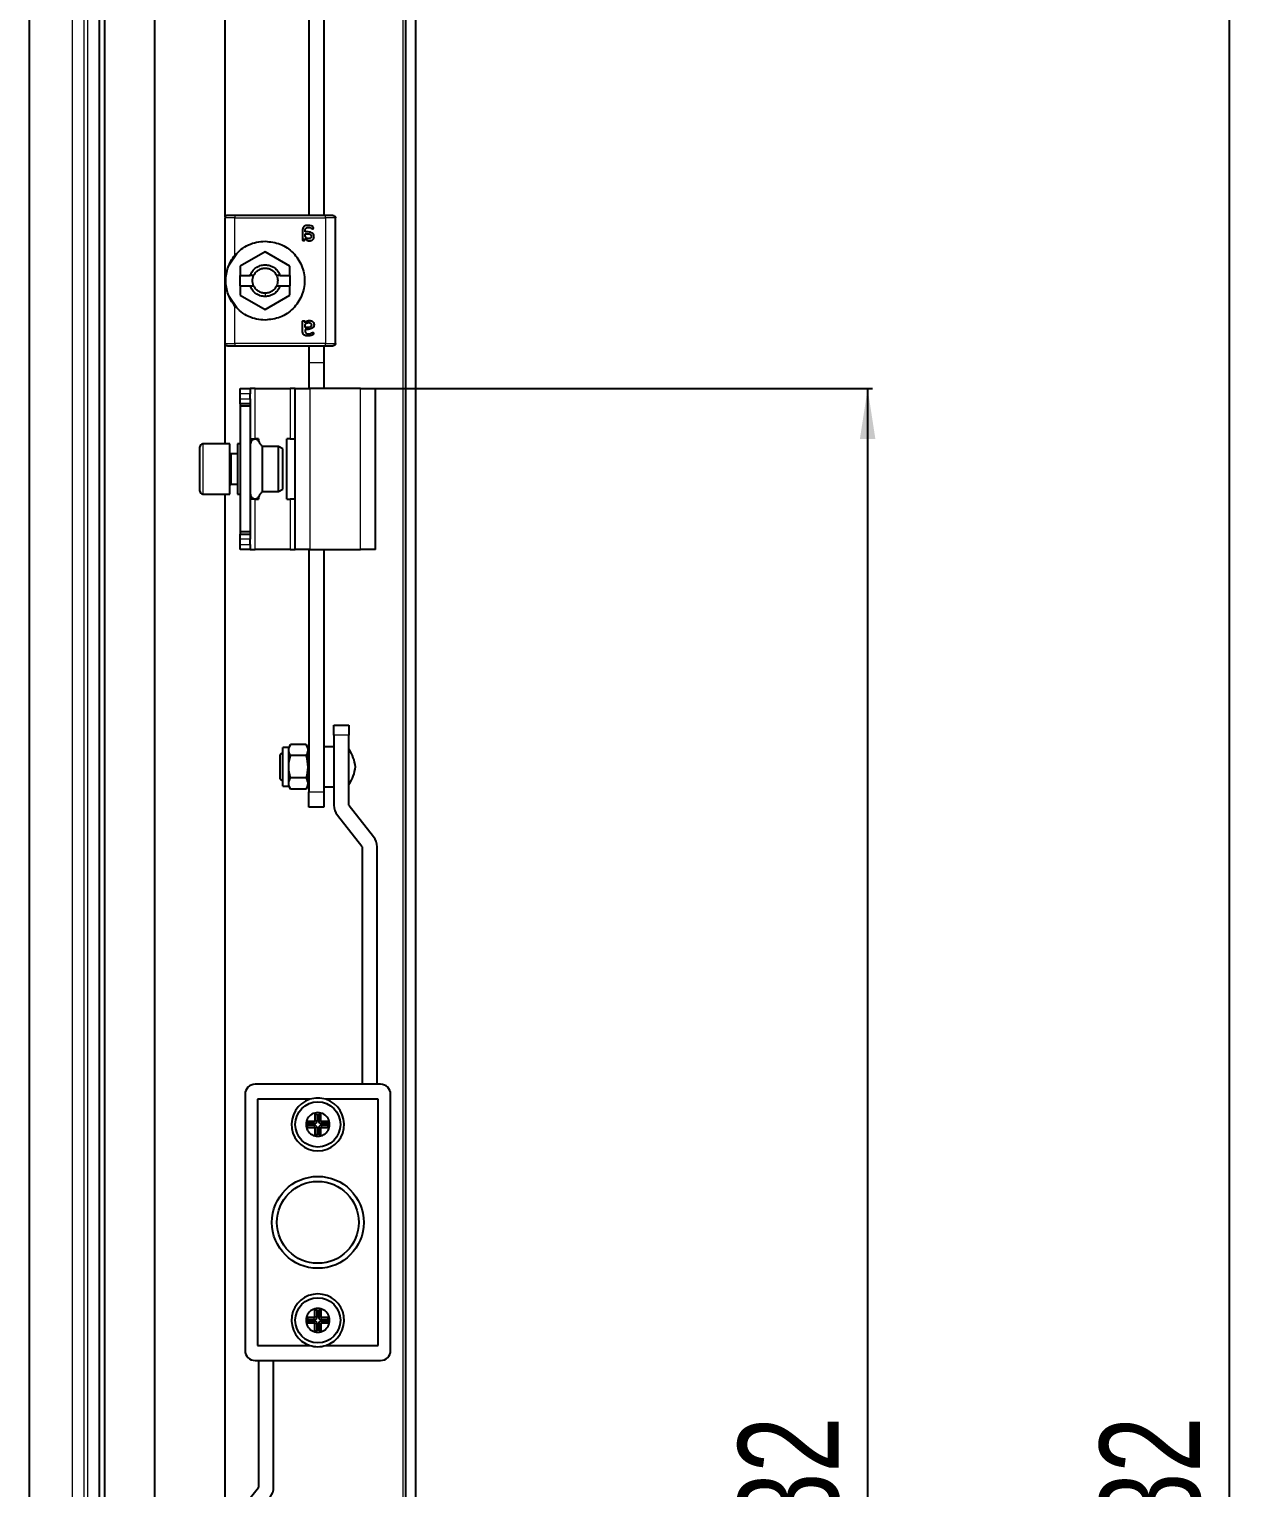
# Model space of a CAD drawing. Header units: millimetres. Extents: x -760 to 1814, y -649 to 978.
# Drawn here: x 1573.2 to 1813.8, y 191.6 to 482 of the extents above; entities that cross this region are included whole.
import ezdxf

# ---------------------------------------------------------------- set-up
doc = ezdxf.new("R2010")
doc.units = ezdxf.units.MM
doc.layers.add('FORMAT', color=7, linetype='Continuous')
doc.styles.add('SLDTEXTSTYLE0', font='TXT', dxfattribs={"width": 0.75})
doc.dimstyles.new('SLDDIMSTYLE0', dxfattribs={"dimtxt": 20, "dimasz": 10, "dimexe": 0, "dimexo": 0.0625, "dimgap": 5, "dimtad": 2, "dimdec": 1, "dimrnd": 1e-09, "dimzin": 12, "dimdsep": 46, "dimtxsty": 'SLDTEXTSTYLE0', "dimsah": 1, "dimcen": 0.09, "dimadec": 0, "dimazin": 3, "dimtfac": 1, "dimtofl": 0, "dimtmove": 0, "dimatfit": 3, "dimfxl": 0, "dimfrac": 2, "dimtolj": 1, "dimtzin": 12, "dimarcsym": 0})

# ---------------------------------------------------------------- blocks, each defined once
blk = doc.blocks.new('_D_8')
at = {"layer": 'FORMAT'}
for p, q in [((1642.23, 660.42), (1813.23, 660.42)), ((1812.23, 660.42), (1812.23, -271.58)), ((1642.23, -271.58), (1813.23, -271.58))]:
    blk.add_line(p, q, dxfattribs=at)
for points in [[(1812.23, 660.42), (1810.69, 650.42), (1813.77, 650.42)], [(1812.23, -271.58), (1813.77, -261.58), (1810.69, -261.58)]]:
    blk.add_solid(points, dxfattribs=at)
at = {"layer": 'FORMAT', "insert": (1786.45, 172.26), "char_height": 20, "attachment_point": 1, "rotation": 90, "style": 'SLDTEXTSTYLE0'}
blk.add_mtext('932', dxfattribs=at)
blk = doc.blocks.new('_D_11')
at = {"layer": 'FORMAT'}
for p, q in [((1642.23, 410.42), (1741.23, 410.42)), ((1740.23, 410.42), (1740.23, -21.58)), ((1642.23, -21.58), (1741.23, -21.58))]:
    blk.add_line(p, q, dxfattribs=at)
for points in [[(1740.23, 410.42), (1738.69, 400.42), (1741.77, 400.42)], [(1740.23, -21.58), (1741.77, -11.58), (1738.69, -11.58)]]:
    blk.add_solid(points, dxfattribs=at)
at = {"layer": 'FORMAT', "insert": (1714.45, 172.26), "char_height": 20, "attachment_point": 1, "rotation": 90, "style": 'SLDTEXTSTYLE0'}
blk.add_mtext('432', dxfattribs=at)

msp = doc.modelspace()

# ---------------------------------------------------------------- linework, layer by layer
at = {"color": 7, "linetype": 'Continuous', "lineweight": 25}
for p, q in [((1648.22, -383.08), (1648.22, 771.92)), ((1650.22, -383.08), (1650.22, 771.92)), ((1598.22, 738.92), (1598.22, -350.08)), ((1588.22, 709.42), (1588.22, -320.58)), ((1573.22, 694.42), (1573.22, -305.58)), ((1612.22, 639.42), (1612.22, 444.6)), ((1628.92, 628.42), (1628.92, 444.92)), ((1631.92, 628.42), (1631.92, 444.92)), ((1612.22, 444.42), (1612.22, 419.42)), ((1632.22, 444.92), (1614.22, 444.92)), ((1632.82, 444.92), (1632.57, 444.92)), ((1634.22, 419.42), (1634.22, 444.42)), ((1627.66, 441.88), (1627.66, 440.01)), ((1628.19, 441.63), (1628.19, 441.85)), ((1628.57, 441.63), (1628.19, 441.63)), ((1628.12, 440.01), (1628.12, 440.29)), ((1628.19, 441.27), (1628.62, 441.27)), ((1628.19, 440.69), (1628.19, 441.27)), ((1613.05, 435.05), (1614.56, 437.31)), ((1620.22, 437.64), (1615.27, 434.78)), ((1625.17, 434.78), (1620.22, 437.64)), ((1615.27, 434.78), (1615.27, 432.92)), ((1615.27, 432.92), (1617.24, 432.92)), ((1615.27, 430.92), (1615.27, 432.92)), ((1617.93, 432.92), (1617.24, 432.92)), ((1623.21, 432.92), (1622.51, 432.92)), ((1623.21, 432.92), (1625.17, 432.92)), ((1625.17, 432.92), (1625.17, 434.78)), ((1625.17, 432.92), (1625.17, 430.92)), ((1615.27, 430.92), (1615.27, 429.06)), ((1615.27, 430.92), (1617.24, 430.92)), ((1617.24, 430.92), (1617.93, 430.92)), ((1622.51, 430.92), (1623.21, 430.92)), ((1623.21, 430.92), (1625.17, 430.92)), ((1625.17, 429.06), (1625.17, 430.92)), ((1614.56, 426.54), (1613.05, 428.8)), ((1615.27, 429.06), (1620.22, 426.21)), ((1620.22, 426.21), (1625.17, 429.06)), ((1627.66, 421.96), (1627.66, 423.83)), ((1628.12, 423.83), (1628.12, 423.55)), ((1628.19, 422.57), (1628.19, 423.16)), ((1628.62, 422.57), (1628.19, 422.57)), ((1628.57, 422.22), (1628.19, 422.22)), ((1628.19, 422.22), (1628.19, 422)), ((1612.22, 419.25), (1612.22, 399.42)), ((1614.22, 418.92), (1632.22, 418.92)), ((1628.92, 419.01), (1628.92, 415.62)), ((1631.92, 419.01), (1631.92, 415.62)), ((1632.57, 418.92), (1632.82, 418.92)), ((1628.92, 415.62), (1628.92, 410.42)), ((1631.92, 415.62), (1631.92, 410.42)), ((1615.22, 409.42), (1615.22, 410.42)), ((1615.22, 410.42), (1617.22, 410.42)), ((1617.22, 410.42), (1617.22, 409.42)), ((1618.22, 410.42), (1617.22, 410.42)), ((1618.22, 410.42), (1625.22, 410.42)), ((1626.22, 410.42), (1625.22, 410.42)), ((1626.22, 410.42), (1629.22, 410.42)), ((1626.22, 378.42), (1626.22, 410.42)), ((1639.22, 410.42), (1629.22, 410.42)), ((1639.22, 410.42), (1642.22, 410.42)), ((1642.22, 378.42), (1642.22, 410.42)), ((1615.22, 408.42), (1615.22, 409.42)), ((1615.22, 407.42), (1615.22, 408.42)), ((1617.22, 407.42), (1615.22, 407.42)), ((1615.22, 407.42), (1615.22, 406.92)), ((1617.22, 406.92), (1615.22, 406.92)), ((1615.22, 406.92), (1615.22, 381.92)), ((1617.22, 408.42), (1617.22, 409.42)), ((1617.22, 408.42), (1617.22, 407.42)), ((1617.22, 407.42), (1617.22, 406.92)), ((1617.22, 406.92), (1617.22, 381.92)), ((1607.22, 392.17), (1607.22, 398.82)), ((1613.22, 399.42), (1607.82, 399.42)), ((1613.22, 391.86), (1613.22, 399.42)), ((1615.22, 399.42), (1614.72, 399.42)), ((1614.72, 399.42), (1614.72, 398.21)), ((1614.72, 398.21), (1614.72, 389.42)), ((1617.22, 400.42), (1618.22, 400.42)), ((1618.92, 400.42), (1618.22, 400.42)), ((1618.92, 400.42), (1618.92, 399.97)), ((1622.86, 398.92), (1619.72, 398.92)), ((1619.72, 389.92), (1619.72, 398.92)), ((1623.72, 398.42), (1622.86, 398.92)), ((1622.86, 389.92), (1622.86, 398.92)), ((1623.72, 390.42), (1623.72, 398.42)), ((1624.52, 388.42), (1624.52, 400.42)), ((1625.22, 400.42), (1624.52, 400.42)), ((1625.22, 400.42), (1626.22, 400.42)), ((1614.72, 397.42), (1613.47, 397.42)), ((1607.22, 390.02), (1607.22, 392.17)), ((1607.82, 389.42), (1613.22, 389.42)), ((1612.22, 389.42), (1612.22, -0.58)), ((1613.22, 389.42), (1613.22, 391.86)), ((1613.47, 391.42), (1614.72, 391.42)), ((1614.72, 389.42), (1615.22, 389.42)), ((1619.72, 389.92), (1622.86, 389.92)), ((1622.86, 389.92), (1623.72, 390.42)), ((1618.22, 388.42), (1617.22, 388.42)), ((1618.22, 388.42), (1618.92, 388.42)), ((1618.92, 388.87), (1618.92, 388.42)), ((1624.52, 388.42), (1625.22, 388.42)), ((1626.22, 388.42), (1625.22, 388.42)), ((1617.22, 381.92), (1615.22, 381.92)), ((1615.22, 381.92), (1615.22, 381.42)), ((1615.22, 381.42), (1617.22, 381.42)), ((1615.22, 380.42), (1615.22, 381.42)), ((1617.22, 381.92), (1617.22, 381.42)), ((1617.22, 381.42), (1617.22, 380.42)), ((1615.22, 379.42), (1615.22, 380.42)), ((1615.22, 378.42), (1615.22, 379.42)), ((1617.22, 378.42), (1615.22, 378.42)), ((1617.22, 379.42), (1617.22, 380.42)), ((1617.22, 379.42), (1617.22, 378.42)), ((1617.22, 378.42), (1618.22, 378.42)), ((1625.22, 378.42), (1618.22, 378.42)), ((1625.22, 378.42), (1626.22, 378.42)), ((1629.22, 378.42), (1626.22, 378.42)), ((1628.92, 378.42), (1628.92, 330.12)), ((1629.22, 378.42), (1639.22, 378.42)), ((1631.92, 378.42), (1631.92, 330.12)), ((1642.22, 378.42), (1639.22, 378.42)), ((1633.92, 341.42), (1633.92, 343.42)), ((1633.92, 343.42), (1636.92, 343.42)), ((1636.92, 343.42), (1636.92, 341.42)), ((1633.92, 341.42), (1633.92, 327.49)), ((1636.92, 327.49), (1636.92, 341.42)), ((1623.72, 338.07), (1623.22, 337.57)), ((1623.22, 332.67), (1623.22, 337.57)), ((1624.92, 338.97), (1623.72, 338.97)), ((1623.72, 335.12), (1623.72, 338.97)), ((1625.27, 339.57), (1624.92, 338.97)), ((1624.92, 335.12), (1624.92, 338.97)), ((1628.38, 339.57), (1625.27, 339.57)), ((1628.38, 337.35), (1625.27, 337.35)), ((1628.72, 338.97), (1628.38, 339.57)), ((1628.72, 338.97), (1628.72, 331.27)), ((1628.92, 338.07), (1628.72, 338.07)), ((1633.92, 339.12), (1631.92, 339.12)), ((1623.72, 331.27), (1623.72, 335.12)), ((1624.92, 331.27), (1624.92, 335.12)), ((1623.22, 332.67), (1623.72, 332.17)), ((1623.72, 331.27), (1624.92, 331.27)), ((1624.92, 331.27), (1625.27, 330.67)), ((1628.38, 332.9), (1625.27, 332.9)), ((1628.38, 330.67), (1628.72, 331.27)), ((1628.72, 332.17), (1628.92, 332.17)), ((1631.92, 331.12), (1633.92, 331.12)), ((1628.38, 330.67), (1625.27, 330.67)), ((1628.92, 327.12), (1628.92, 330.12)), ((1631.92, 330.12), (1631.92, 327.12)), ((1631.92, 327.12), (1628.92, 327.12)), ((1634.61, 325.51), (1639.48, 319.34)), ((1641.84, 321.19), (1636.97, 327.37)), ((1639.52, 319.21), (1639.52, 271.92)), ((1642.52, 271.92), (1642.52, 319.21)), ((1643.22, 271.92), (1618.22, 271.92)), ((1616.22, 269.92), (1616.22, 218.92)), ((1618.72, 268.92), (1618.72, 219.92)), ((1629.12, 268.92), (1618.72, 268.92)), ((1642.72, 268.92), (1632.32, 268.92)), ((1642.72, 219.92), (1642.72, 268.92)), ((1645.22, 218.92), (1645.22, 269.92)), ((1628.82, 264.09), (1628.45, 264.52)), ((1630.02, 264.52), (1628.45, 264.52)), ((1630.12, 266.19), (1630.12, 264.62)), ((1630.56, 265.83), (1630.12, 266.19)), ((1630.56, 265.83), (1630.56, 264.62)), ((1630.89, 265.83), (1631.32, 266.19)), ((1630.89, 264.62), (1630.89, 265.83)), ((1631.32, 264.62), (1631.32, 266.19)), ((1633, 264.52), (1631.42, 264.52)), ((1632.63, 264.09), (1633, 264.52)), ((1628.82, 263.76), (1628.45, 263.32)), ((1628.45, 263.32), (1630.02, 263.32)), ((1630.02, 264.09), (1628.82, 264.09)), ((1628.82, 263.76), (1630.02, 263.76)), ((1630.12, 263.22), (1630.12, 261.65)), ((1630.56, 262.02), (1630.12, 261.65)), ((1630.56, 263.22), (1630.56, 262.02)), ((1630.89, 262.02), (1630.89, 263.22)), ((1630.89, 262.02), (1631.32, 261.65)), ((1631.32, 261.65), (1631.32, 263.22)), ((1632.63, 264.09), (1631.42, 264.09)), ((1631.42, 263.76), (1632.63, 263.76)), ((1631.42, 263.32), (1633, 263.32)), ((1632.63, 263.76), (1633, 263.32)), ((1630.12, 225.62), (1630.12, 227.19)), ((1630.56, 226.83), (1630.12, 227.19)), ((1630.56, 225.62), (1630.56, 226.83)), ((1630.89, 226.83), (1631.32, 227.19)), ((1630.89, 226.83), (1630.89, 225.62)), ((1631.32, 227.19), (1631.32, 225.62)), ((1628.45, 225.52), (1630.02, 225.52)), ((1628.82, 225.09), (1628.45, 225.52)), ((1628.82, 224.76), (1628.45, 224.32)), ((1630.02, 224.32), (1628.45, 224.32)), ((1628.82, 225.09), (1630.02, 225.09)), ((1630.02, 224.76), (1628.82, 224.76)), ((1630.12, 222.65), (1630.12, 224.22)), ((1630.56, 223.02), (1630.56, 224.22)), ((1630.89, 224.22), (1630.89, 223.02)), ((1631.32, 224.22), (1631.32, 222.65)), ((1631.42, 225.52), (1633, 225.52)), ((1631.42, 225.09), (1632.63, 225.09)), ((1632.63, 224.76), (1631.42, 224.76)), ((1633, 224.32), (1631.42, 224.32)), ((1632.63, 225.09), (1633, 225.52)), ((1632.63, 224.76), (1633, 224.32)), ((1630.56, 223.02), (1630.12, 222.65)), ((1630.89, 223.02), (1631.32, 222.65)), ((1618.72, 219.92), (1629.12, 219.92)), ((1632.32, 219.92), (1642.72, 219.92)), ((1618.22, 216.92), (1643.22, 216.92)), ((1618.92, 216.92), (1618.92, 191.69)), ((1621.92, 191.69), (1621.92, 216.92)), ((1618.88, 191.57), (1614.12, 185.6))]:
    msp.add_line(p, q, dxfattribs=at)
at = {"color": 8, "linetype": 'Continuous', "lineweight": 18}
for p, q in [((1647.62, 769.32), (1647.62, -380.48)), ((1584.82, 706.01), (1584.82, -317.17)), ((1587.12, 708.32), (1587.12, -319.48)), ((1587.22, 708.42), (1587.22, -319.58)), ((1581.82, 703.01), (1581.82, -314.17)), ((1584.12, 705.32), (1584.12, -316.48)), ((1614.22, 436.98), (1614.22, 444.42)), ((1614.22, 444.42), (1632.22, 444.42)), ((1632.22, 444.42), (1632.22, 419.42)), ((1620.22, 429.42), (1620.22, 428.77)), ((1614.22, 419.42), (1614.22, 426.86)), ((1632.22, 419.42), (1614.22, 419.42)), ((1628.92, 415.62), (1631.92, 415.62)), ((1618.22, 400.42), (1618.22, 410.42)), ((1625.22, 410.42), (1625.22, 400.42)), ((1629.22, 378.42), (1629.22, 410.42)), ((1639.22, 378.42), (1639.22, 410.42)), ((1617.22, 409.42), (1615.22, 409.42)), ((1615.22, 408.42), (1617.22, 408.42)), ((1607.82, 399.42), (1607.82, 391.86)), ((1613.47, 397.42), (1613.47, 391.42)), ((1607.82, 391.86), (1607.82, 389.42)), ((1618.22, 378.42), (1618.22, 388.42)), ((1625.22, 388.42), (1625.22, 378.42)), ((1617.22, 380.42), (1615.22, 380.42)), ((1615.22, 379.42), (1617.22, 379.42)), ((1636.92, 341.42), (1633.92, 341.42)), ((1628.92, 330.12), (1631.92, 330.12)), ((1630.02, 264.09), (1630.02, 264.52)), ((1630.56, 264.62), (1630.12, 264.62)), ((1630.89, 264.62), (1631.32, 264.62)), ((1631.42, 264.09), (1631.42, 264.52)), ((1630.02, 263.76), (1630.02, 263.32)), ((1630.56, 263.22), (1630.12, 263.22)), ((1630.89, 263.22), (1631.32, 263.22)), ((1631.42, 263.76), (1631.42, 263.32)), ((1630.02, 225.09), (1630.02, 225.52)), ((1630.02, 224.76), (1630.02, 224.32)), ((1630.56, 225.62), (1630.12, 225.62)), ((1630.56, 224.22), (1630.12, 224.22)), ((1630.89, 225.62), (1631.32, 225.62)), ((1630.89, 224.22), (1631.32, 224.22)), ((1631.42, 225.09), (1631.42, 225.52)), ((1631.42, 224.76), (1631.42, 224.32))]:
    msp.add_line(p, q, dxfattribs=at)
at = {"color": 7, "linetype": 'Continuous', "lineweight": 25}
for centre, radius in [((1630.72, 263.92), 4.5), ((1630.72, 244.42), 9.15), ((1630.72, 244.42), 8.15), ((1630.72, 224.92), 4.5)]:
    msp.add_circle(centre, radius, dxfattribs=at)
for centre, radius, start, end in [((1607.82, 398.82), 0.6, 90, 180), ((1613.47, 397.67), 0.25, 180, 270), ((1607.82, 390.02), 0.6, 180, 270), ((1613.47, 391.17), 0.25, 90, 180), ((1630.28, 334.16), 8, 6.8819, 33.8709), ((1630.28, 336.08), 8, 326.1291, 353.1181), ((1637.12, 327.49), 3.2, 180, 218.264), ((1637.12, 327.49), 0.2, 180, 218.264), ((1639.32, 319.21), 3.2, 0, 38.264), ((1639.32, 319.21), 0.2, 0, 38.264), ((1618.22, 269.92), 2, 90, 180), ((1643.22, 269.92), 2, 0, 90), ((1630.72, 263.92), 5.25, 107.7528, 72.2472), ((1630.72, 263.92), 5.25, 72.2472, 107.7528), ((1630.72, 263.92), 2.35, 165.2075, 194.7925), ((1630.72, 263.92), 2.35, 104.7925, 165.2075), ((1630.02, 264.62), 0.1, 270, 0), ((1630.02, 264.62), 0.537, 270, 0), ((1630.72, 263.92), 2.35, 75.2075, 104.7925), ((1630.72, 263.92), 1.91, 85.1056, 94.8944), ((1631.42, 264.62), 0.537, 180, 270), ((1630.72, 263.92), 2.35, 14.7925, 75.2075), ((1631.42, 264.62), 0.1, 180, 270), ((1630.72, 263.92), 2.35, 345.2075, 14.7925), ((1630.72, 263.92), 2.35, 194.7925, 255.2075), ((1630.72, 263.92), 1.91, 175.1056, 184.8944), ((1630.02, 263.22), 0.537, 0, 90), ((1630.02, 263.22), 0.1, 0, 90), ((1630.72, 263.92), 2.35, 255.2075, 284.7925), ((1630.72, 263.92), 1.91, 265.1056, 274.8944), ((1631.42, 263.22), 0.537, 90, 180), ((1630.72, 263.92), 2.35, 284.7925, 345.2075), ((1631.42, 263.22), 0.1, 90, 180), ((1630.72, 263.92), 1.91, 355.1056, 4.8944), ((1630.72, 224.92), 5.25, 287.7528, 252.2472), ((1630.72, 224.92), 2.35, 104.7925, 165.2075), ((1630.72, 224.92), 2.35, 75.2075, 104.7925), ((1630.72, 224.92), 1.91, 85.1056, 94.8944), ((1630.72, 224.92), 2.35, 14.7925, 75.2075), ((1630.72, 224.92), 2.35, 165.2075, 194.7925), ((1630.72, 224.92), 2.35, 194.7925, 255.2075), ((1630.72, 224.92), 1.91, 175.1056, 184.8944), ((1630.02, 225.62), 0.1, 270, 0), ((1630.02, 225.62), 0.537, 270, 0), ((1630.02, 224.22), 0.537, 0, 90), ((1630.02, 224.22), 0.1, 0, 90), ((1631.42, 225.62), 0.537, 180, 270), ((1631.42, 224.22), 0.537, 90, 180), ((1631.42, 225.62), 0.1, 180, 270), ((1630.72, 224.92), 2.35, 284.7925, 345.2075), ((1631.42, 224.22), 0.1, 90, 180), ((1630.72, 224.92), 1.91, 355.1056, 4.8944), ((1630.72, 224.92), 2.35, 345.2075, 14.7925), ((1630.72, 224.92), 2.35, 255.2075, 284.7925), ((1630.72, 224.92), 1.91, 265.1056, 274.8944), ((1618.22, 218.92), 2, 180, 270), ((1630.72, 224.92), 5.25, 252.2472, 287.7528), ((1643.22, 218.92), 2, 270, 0), ((1618.72, 191.69), 0.2, 321.4416, 0), ((1618.72, 191.69), 3.2, 321.4416, 0)]:
    msp.add_arc(centre, radius, start, end, dxfattribs=at)
for points in [[(1612.72, 444.92), (1612.66, 444.91), (1612.53, 444.9), (1612.36, 444.78), (1612.25, 444.62), (1612.23, 444.49), (1612.22, 444.42)], [(1614.22, 444.92), (1614.03, 444.92), (1613.63, 444.92), (1613.14, 444.92), (1612.79, 444.92), (1612.75, 444.92), (1612.72, 444.92)], [(1633.72, 444.92), (1633.7, 444.92), (1633.66, 444.92), (1633.31, 444.92), (1632.81, 444.92), (1632.42, 444.92), (1632.22, 444.92)], [(1633.72, 444.92), (1633.79, 444.91), (1633.92, 444.9), (1634.09, 444.78), (1634.2, 444.62), (1634.22, 444.49), (1634.22, 444.42)], [(1614.22, 436.98), (1614.62, 437.4), (1615.41, 438.22), (1616.89, 439.09), (1618.51, 439.66), (1619.65, 439.74), (1620.22, 439.77)], [(1620.22, 439.77), (1621.25, 439.65), (1623.31, 439.42), (1625.92, 437.6), (1627.66, 435.01), (1628.28, 431.92), (1627.66, 428.84), (1625.92, 426.24), (1623.31, 424.43), (1621.25, 424.19), (1620.22, 424.07)], [(1617.24, 432.92), (1617.37, 433.22), (1617.63, 433.83), (1618.36, 434.52), (1619.24, 434.97), (1620.22, 435.12), (1621.21, 434.97), (1622.09, 434.52), (1622.81, 433.83), (1623.08, 433.22), (1623.21, 432.92)], [(1617.93, 430.92), (1617.87, 431.08), (1617.75, 431.41), (1617.71, 431.92), (1617.75, 432.44), (1617.87, 432.76), (1617.93, 432.92)], [(1617.93, 432.92), (1618.05, 433.14), (1618.28, 433.56), (1618.84, 434.04), (1619.5, 434.36), (1619.98, 434.4), (1620.22, 434.42)], [(1620.22, 434.42), (1620.46, 434.4), (1620.95, 434.36), (1621.61, 434.04), (1622.17, 433.56), (1622.4, 433.14), (1622.51, 432.92)], [(1622.51, 432.92), (1622.57, 432.76), (1622.69, 432.44), (1622.74, 431.92), (1622.69, 431.41), (1622.57, 431.08), (1622.51, 430.92)], [(1620.22, 428.77), (1619.9, 428.8), (1619.24, 428.86), (1618.36, 429.33), (1617.63, 430.02), (1617.37, 430.62), (1617.24, 430.92)], [(1620.22, 429.42), (1619.98, 429.44), (1619.5, 429.48), (1618.84, 429.8), (1618.28, 430.28), (1618.05, 430.71), (1617.93, 430.92)], [(1623.21, 430.92), (1623.08, 430.62), (1622.81, 430.02), (1622.09, 429.33), (1621.21, 428.86), (1620.55, 428.8), (1620.22, 428.77)], [(1622.51, 430.92), (1622.4, 430.71), (1622.17, 430.28), (1621.61, 429.8), (1620.95, 429.48), (1620.46, 429.44), (1620.22, 429.42)], [(1620.22, 424.07), (1619.65, 424.11), (1618.51, 424.18), (1616.89, 424.75), (1615.41, 425.62), (1614.62, 426.45), (1614.22, 426.86)], [(1612.72, 418.92), (1612.66, 418.93), (1612.53, 418.94), (1612.36, 419.06), (1612.25, 419.23), (1612.23, 419.36), (1612.22, 419.42)], [(1612.72, 418.92), (1612.75, 418.92), (1612.79, 418.92), (1613.14, 418.92), (1613.63, 418.92), (1614.03, 418.92), (1614.22, 418.92)], [(1632.22, 418.92), (1632.42, 418.92), (1632.81, 418.92), (1633.31, 418.92), (1633.66, 418.92), (1633.7, 418.92), (1633.72, 418.92)], [(1634.22, 419.42), (1634.22, 419.36), (1634.2, 419.23), (1634.09, 419.06), (1633.92, 418.94), (1633.79, 418.93), (1633.72, 418.92)]]:
    msp.add_open_spline(points, degree=3, dxfattribs=at)
at = {"color": 8, "linetype": 'Continuous', "lineweight": 18}
for points in [[(1614.22, 444.42), (1613.96, 444.42), (1613.44, 444.42), (1612.78, 444.42), (1612.31, 444.42), (1612.25, 444.42), (1612.22, 444.42)], [(1614.22, 444.92), (1614.22, 444.91), (1614.22, 444.9), (1614.22, 444.78), (1614.22, 444.62), (1614.22, 444.49), (1614.22, 444.42)], [(1632.22, 444.42), (1632.22, 444.49), (1632.22, 444.62), (1632.22, 444.78), (1632.22, 444.9), (1632.22, 444.91), (1632.22, 444.92)], [(1634.22, 444.42), (1634.19, 444.42), (1634.13, 444.42), (1633.67, 444.42), (1633.01, 444.42), (1632.49, 444.42), (1632.22, 444.42)], [(1612.22, 419.42), (1612.25, 419.42), (1612.31, 419.42), (1612.78, 419.42), (1613.44, 419.42), (1613.96, 419.42), (1614.22, 419.42)], [(1614.22, 419.42), (1614.22, 419.36), (1614.22, 419.23), (1614.22, 419.06), (1614.22, 418.94), (1614.22, 418.93), (1614.22, 418.92)], [(1632.22, 418.92), (1632.22, 418.93), (1632.22, 418.94), (1632.22, 419.06), (1632.22, 419.23), (1632.22, 419.36), (1632.22, 419.42)], [(1632.22, 419.42), (1632.49, 419.42), (1633.01, 419.42), (1633.67, 419.42), (1634.13, 419.42), (1634.19, 419.42), (1634.22, 419.42)]]:
    msp.add_open_spline(points, degree=3, dxfattribs=at)
at = {"color": 7, "linetype": 'Continuous', "lineweight": 25}
for points, knots in [([(1628.78, 442.92), (1628.63, 442.92), (1628.4, 442.91), (1628.12, 442.81), (1627.94, 442.69), (1627.8, 442.52), (1627.68, 442.25), (1627.67, 442.03), (1627.66, 441.88)], [0, 0, 0, 0, 0.250089, 0.382495, 0.500259, 0.622163, 0.750133, 1, 1, 1, 1]), ([(1628.19, 441.85), (1628.2, 441.94), (1628.2, 442.07), (1628.26, 442.24), (1628.34, 442.35), (1628.44, 442.43), (1628.57, 442.48), (1628.7, 442.51), (1628.79, 442.51), (1628.83, 442.51)], [0, 0, 0, 0, 0.250023, 0.382539, 0.499802, 0.620838, 0.749652, 0.874777, 1, 1, 1, 1]), ([(1629.96, 440.71), (1629.95, 440.79), (1629.94, 440.94), (1629.85, 441.16), (1629.69, 441.34), (1629.43, 441.51), (1629.04, 441.61), (1628.73, 441.62), (1628.57, 441.63)], [0, 0, 0, 0, 0.125049, 0.249886, 0.370856, 0.49982, 0.749609, 1, 1, 1, 1]), ([(1629.84, 442.43), (1629.84, 442.48), (1629.84, 442.56), (1629.77, 442.65), (1629.64, 442.74), (1629.31, 442.87), (1628.99, 442.9), (1628.78, 442.92)], [0, 0, 0, 0, 0.1246927, 0.1871822, 0.2497734, 0.5000394, 1, 1, 1, 1]), ([(1628.83, 442.51), (1628.99, 442.49), (1629.23, 442.46), (1629.49, 442.34), (1629.61, 442.27), (1629.68, 442.23), (1629.72, 442.22), (1629.74, 442.22)], [0, 0, 0, 0, 0.4987, 0.749508, 0.874949, 0.946783, 1, 1, 1, 1]), ([(1629.74, 442.22), (1629.75, 442.22), (1629.77, 442.22), (1629.78, 442.23), (1629.8, 442.24), (1629.82, 442.27), (1629.83, 442.31), (1629.84, 442.35), (1629.84, 442.39), (1629.84, 442.41), (1629.84, 442.43)], [0, 0, 0, 0, 0.128825, 0.180169, 0.243397, 0.36986, 0.499864, 0.749649, 0.843476, 1, 1, 1, 1]), ([(1627.66, 440.01), (1627.67, 440), (1627.67, 439.99), (1627.68, 439.97), (1627.71, 439.94), (1627.78, 439.92), (1627.85, 439.92), (1627.89, 439.92)], [0, 0, 0, 0, 0.124881, 0.183376, 0.250934, 0.500336, 1, 1, 1, 1]), ([(1627.89, 439.92), (1627.94, 439.92), (1628.01, 439.92), (1628.08, 439.94), (1628.11, 439.97), (1628.12, 439.99), (1628.12, 440), (1628.12, 440.01)], [0, 0, 0, 0, 0.4997175, 0.7494373, 0.8105874, 0.8750778, 1, 1, 1, 1]), ([(1628.12, 440.29), (1628.25, 440.18), (1628.43, 440.01), (1628.71, 439.9), (1628.87, 439.87), (1628.96, 439.86), (1629, 439.86)], [0, 0, 0, 0, 0.499113, 0.749325, 0.874665, 1, 1, 1, 1]), ([(1628.92, 440.27), (1628.84, 440.28), (1628.7, 440.29), (1628.44, 440.43), (1628.29, 440.58), (1628.19, 440.69)], [0, 0, 0, 0, 0.2499389, 0.4998636, 1, 1, 1, 1]), ([(1628.62, 441.27), (1628.72, 441.27), (1628.91, 441.26), (1629.13, 441.2), (1629.28, 441.11), (1629.37, 441.01), (1629.42, 440.88), (1629.43, 440.79), (1629.43, 440.75)], [0, 0, 0, 0, 0.279652, 0.500248, 0.629485, 0.750186, 0.875763, 1, 1, 1, 1]), ([(1629.43, 440.75), (1629.42, 440.68), (1629.42, 440.58), (1629.35, 440.46), (1629.29, 440.39), (1629.2, 440.33), (1629.11, 440.3), (1629.01, 440.28), (1628.95, 440.28), (1628.92, 440.27)], [0, 0, 0, 0, 0.249168, 0.373635, 0.49939, 0.619394, 0.749656, 0.87477, 1, 1, 1, 1]), ([(1629, 439.86), (1629.12, 439.87), (1629.3, 439.88), (1629.53, 439.97), (1629.68, 440.06), (1629.81, 440.19), (1629.93, 440.4), (1629.95, 440.59), (1629.96, 440.71)], [0, 0, 0, 0, 0.25007, 0.379181, 0.500499, 0.62417, 0.750842, 1, 1, 1, 1]), ([(1614.22, 426.86), (1613.94, 427.24), (1613.37, 427.99), (1612.81, 429.24), (1612.46, 430.52), (1612.33, 431.92), (1612.46, 433.33), (1612.81, 434.61), (1613.37, 435.85), (1613.94, 436.61), (1614.22, 436.98)], [0, 0, 0, 0, 0.125762, 0.25037, 0.375307, 0.500139, 0.62481, 0.749763, 0.874888, 1, 1, 1, 1]), ([(1627.66, 423.83), (1627.67, 423.84), (1627.67, 423.86), (1627.68, 423.88), (1627.71, 423.9), (1627.78, 423.92), (1627.85, 423.92), (1627.89, 423.92)], [0, 0, 0, 0, 0.124884, 0.186377, 0.250914, 0.500322, 1, 1, 1, 1]), ([(1628.78, 420.92), (1628.7, 420.92), (1628.56, 420.93), (1628.33, 420.96), (1628.12, 421.03), (1627.94, 421.15), (1627.8, 421.32), (1627.68, 421.59), (1627.67, 421.82), (1627.66, 421.96)], [0, 0, 0, 0, 0.125255, 0.250437, 0.383066, 0.500493, 0.622629, 0.75025, 1, 1, 1, 1]), ([(1627.89, 423.92), (1627.94, 423.92), (1628, 423.92), (1628.07, 423.9), (1628.09, 423.89), (1628.11, 423.88), (1628.12, 423.86), (1628.12, 423.84), (1628.12, 423.83)], [0, 0, 0, 0, 0.499162, 0.644242, 0.749698, 0.813605, 0.875217, 1, 1, 1, 1]), ([(1628.12, 423.55), (1628.25, 423.66), (1628.43, 423.83), (1628.75, 423.96), (1628.92, 423.97), (1629, 423.98)], [0, 0, 0, 0, 0.499364, 0.749701, 1, 1, 1, 1]), ([(1628.19, 423.16), (1628.29, 423.26), (1628.44, 423.42), (1628.67, 423.53), (1628.81, 423.56), (1628.88, 423.57), (1628.92, 423.57)], [0, 0, 0, 0, 0.499765, 0.749504, 0.874771, 1, 1, 1, 1]), ([(1628.19, 422), (1628.19, 421.95), (1628.2, 421.86), (1628.22, 421.73), (1628.26, 421.6), (1628.34, 421.49), (1628.44, 421.41), (1628.61, 421.34), (1628.74, 421.34), (1628.83, 421.33)], [0, 0, 0, 0, 0.125295, 0.250514, 0.383518, 0.50035, 0.621938, 0.750243, 1, 1, 1, 1]), ([(1629.96, 423.14), (1629.96, 423.1), (1629.96, 423.02), (1629.93, 422.87), (1629.85, 422.68), (1629.69, 422.51), (1629.43, 422.34), (1629.04, 422.23), (1628.73, 422.22), (1628.57, 422.22)], [0, 0, 0, 0, 0.062637, 0.125278, 0.250072, 0.374841, 0.499994, 0.749696, 1, 1, 1, 1]), ([(1629.43, 423.1), (1629.43, 423.05), (1629.42, 422.96), (1629.37, 422.84), (1629.28, 422.73), (1629.13, 422.64), (1628.91, 422.58), (1628.72, 422.57), (1628.62, 422.57)], [0, 0, 0, 0, 0.124446, 0.249795, 0.37, 0.499734, 0.719932, 1, 1, 1, 1]), ([(1629.84, 421.42), (1629.84, 421.39), (1629.84, 421.34), (1629.83, 421.26), (1629.77, 421.19), (1629.64, 421.1), (1629.31, 420.97), (1628.99, 420.94), (1628.78, 420.92)], [0, 0, 0, 0, 0.062686, 0.125173, 0.187628, 0.250185, 0.500314, 1, 1, 1, 1]), ([(1628.83, 421.33), (1629, 421.35), (1629.3, 421.37), (1629.57, 421.59), (1629.72, 421.62), (1629.74, 421.63)], [0, 0, 0, 0, 0.498852, 0.946609, 1, 1, 1, 1]), ([(1628.92, 423.57), (1628.98, 423.56), (1629.08, 423.56), (1629.2, 423.51), (1629.29, 423.45), (1629.35, 423.38), (1629.4, 423.29), (1629.43, 423.2), (1629.43, 423.13), (1629.43, 423.1)], [0, 0, 0, 0, 0.2496231, 0.3771401, 0.499734, 0.6227303, 0.7498125, 0.8748762, 1, 1, 1, 1]), ([(1629, 423.98), (1629.12, 423.97), (1629.3, 423.96), (1629.53, 423.88), (1629.68, 423.78), (1629.81, 423.65), (1629.93, 423.44), (1629.95, 423.26), (1629.96, 423.14)], [0, 0, 0, 0, 0.25007, 0.379559, 0.500499, 0.624556, 0.750843, 1, 1, 1, 1]), ([(1629.74, 421.63), (1629.75, 421.63), (1629.77, 421.62), (1629.78, 421.61), (1629.8, 421.6), (1629.82, 421.58), (1629.84, 421.52), (1629.84, 421.46), (1629.84, 421.42)], [0, 0, 0, 0, 0.13107, 0.182437, 0.243796, 0.371388, 0.500442, 1, 1, 1, 1]), ([(1619.72, 398.92), (1619.55, 399.08), (1619.2, 399.38), (1619.01, 399.95), (1618.64, 400.26), (1618.31, 400.39), (1617.94, 400.35), (1617.6, 400.16), (1617.35, 399.8), (1617.26, 399.5), (1617.22, 399.35)], [0, 0, 0, 0, 0.185676, 0.371025, 0.466937, 0.562172, 0.656347, 0.751553, 0.873842, 1, 1, 1, 1]), ([(1617.22, 389.49), (1617.26, 389.34), (1617.35, 389.04), (1617.6, 388.68), (1617.94, 388.49), (1618.31, 388.46), (1618.64, 388.59), (1619.01, 388.89), (1619.2, 389.46), (1619.55, 389.77), (1619.72, 389.92)], [0, 0, 0, 0, 0.126158, 0.248447, 0.343653, 0.437828, 0.533063, 0.628975, 0.814324, 1, 1, 1, 1]), ([(1625.27, 337.35), (1625.09, 337.74), (1624.75, 338.49), (1625.11, 339.23), (1625.27, 339.57)], [0, 0, 0, 0, 0.534707, 1, 1, 1, 1]), ([(1625.27, 332.9), (1625.1, 333.65), (1624.75, 335.14), (1625.1, 336.62), (1625.27, 337.35)], [0, 0, 0, 0, 0.508481, 1, 1, 1, 1]), ([(1628.38, 339.57), (1628.56, 339.17), (1628.89, 338.43), (1628.54, 337.69), (1628.38, 337.35)], [0, 0, 0, 0, 0.534707, 1, 1, 1, 1]), ([(1628.38, 337.35), (1628.55, 336.59), (1628.89, 335.11), (1628.55, 333.63), (1628.38, 332.9)], [0, 0, 0, 0, 0.508481, 1, 1, 1, 1]), ([(1625.27, 330.67), (1625.09, 331.07), (1624.75, 331.81), (1625.11, 332.55), (1625.27, 332.9)], [0, 0, 0, 0, 0.534707, 1, 1, 1, 1]), ([(1628.38, 332.9), (1628.56, 332.5), (1628.89, 331.76), (1628.54, 331.02), (1628.38, 330.67)], [0, 0, 0, 0, 0.534707, 1, 1, 1, 1])]:
    msp.add_open_spline(points, degree=3, knots=knots, dxfattribs=at)

# ---------------------------------------------------------------- dimensions: what is measured, and where the dimension line sits
at = {"layer": 'FORMAT'}
for base, p1, p2, picture, middle in [((1812.23, -271.58), (1642.22, 660.42), (1642.22, -271.58), '_D_8', (1812.23, 194.42)), ((1740.23, -21.58), (1642.22, 410.42), (1642.22, -21.58), '_D_11', (1740.23, 194.42))]:
    dim = msp.add_linear_dim(base=base, p1=p1, p2=p2, angle=90, dimstyle='SLDDIMSTYLE0', dxfattribs=at)
    dim.commit()
    dim.dimension.update_dxf_attribs({"geometry": picture, "text_midpoint": middle, "dimtype": 160})

doc.saveas('drawing.dxf')
